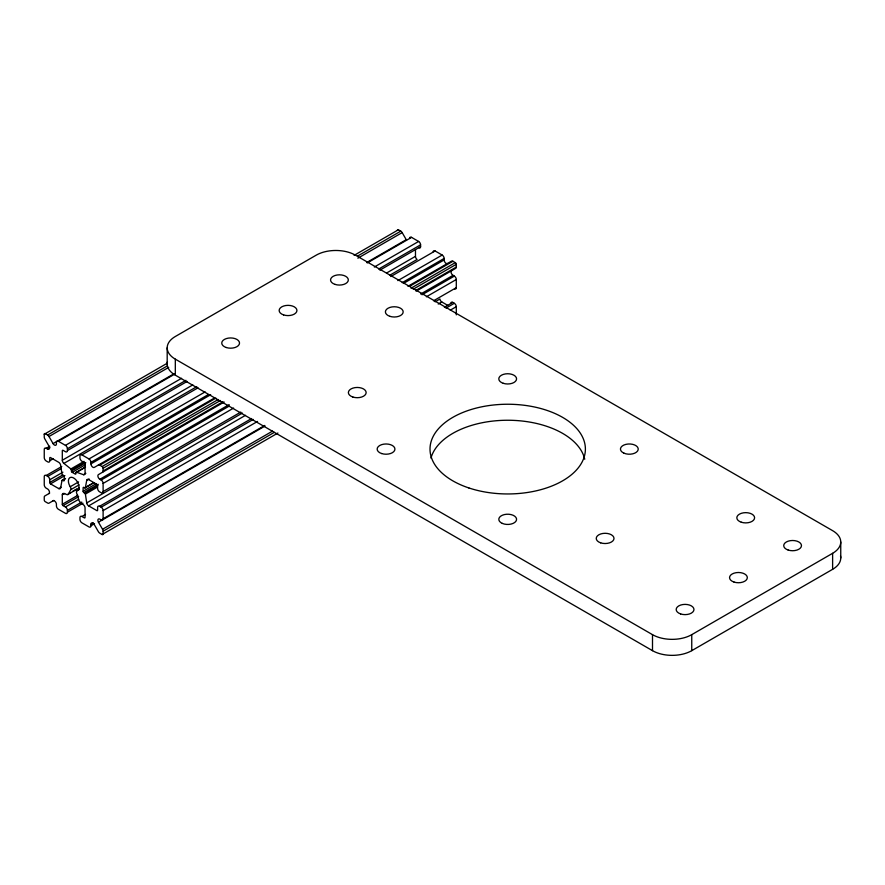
<?xml version="1.0" encoding="UTF-8"?>
<svg xmlns="http://www.w3.org/2000/svg" width="885" height="885" viewBox="0 0 885 885"><rect width="100%" height="100%" fill="white"/><g stroke="black" fill="none" stroke-linecap="round" stroke-linejoin="round"><path stroke-width="1.33" d="M84.938 467.38L76.564 472.214A1.106 0.642 60 0 0 75.933 472.634L75.922 473.586A1.106 0.642 60 0 1 75.136 474.039L72.227 472.358A1.106 0.642 60 0 1 71.442 470.997L71.431 470.046A1.106 0.642 60 0 0 70.888 468.962L63.897 463.397A2.777 1.604 60 0 1 62.304 460.244L62.304 450.797A1.106 0.642 60 0 1 63.089 450.343L65.446 451.704A2.777 1.604 60 0 0 67.404 450.565L187.122 381.446M65.567 478.486L61.972 480.566L60.645 487.867A2.777 1.604 60 0 1 58.72 488.597L50.533 483.874A1.106 0.642 60 0 1 49.748 482.513L49.748 479.792A2.777 1.604 60 0 0 47.779 476.395L46.208 475.488A2.777 1.604 60 0 0 44.25 476.617L44.25 484.781A2.777 1.604 60 0 0 46.208 488.177L47.513 488.929A2.777 1.604 60 0 1 49.328 491.374A2.777 1.604 60 0 1 48.907 493.598M251.628 418.516L99.585 506.297A2.777 1.604 60 0 0 97.615 507.437L97.615 510.147A1.106 0.642 60 0 1 96.83 510.601L88.644 505.877A2.777 1.604 60 0 1 86.719 502.923L85.391 494.084A1.106 0.642 60 0 0 84.639 493.011L83.909 492.591A1.106 0.642 60 0 1 83.124 491.23L83.124 487.867A1.106 0.642 60 0 1 83.909 487.414L84.728 487.878A1.106 0.642 60 0 0 85.391 487.635L86.719 480.334L89.12 478.951M53.067 500.81A2.777 1.604 60 0 1 55.202 501.552A2.777 1.604 60 0 1 56.419 504.339L56.419 505.844A2.777 1.604 60 0 0 58.377 509.251L65.446 513.322A2.777 1.604 60 0 0 67.404 512.194L67.404 510.38A2.777 1.604 60 0 0 65.446 506.983L63.089 505.623A1.106 0.642 60 0 1 62.304 504.262L62.304 494.815A2.777 1.604 60 0 1 63.897 493.509L66.972 494.604A2.777 1.604 60 0 0 68.388 494.151L70.723 489.704L79.108 484.869M53.332 458.684L49.748 460.764A2.777 1.604 60 0 1 47.779 461.893L46.208 460.985A2.777 1.604 60 0 1 44.25 457.589L44.25 449.436A2.777 1.604 60 0 1 46.208 448.297L47.513 449.049A2.777 1.604 60 0 0 49.328 448.706A2.777 1.604 60 0 0 48.907 445.985L44.825 438.927A2.777 1.604 60 0 1 44.25 436.991L44.25 434.258L167.342 363.182M354.111 255.356L398.405 229.779L400.772 231.151A2.777 1.604 60 0 1 402.166 232.611L406.248 239.68A2.777 1.604 60 0 0 406.536 240.134M44.25 434.258A1.383 0.796 60 0 1 45.235 433.683L47.602 435.055L167.32 365.936M357.673 256.03L400.772 231.151M47.602 435.055A2.777 1.604 60 0 1 48.985 436.515L168.703 367.397M357.872 258.188L402.166 232.611M48.985 436.515L53.067 443.584L173.98 373.769M366.733 262.491L406.248 239.68M46.208 448.297L49.803 446.228M53.067 443.584A2.777 1.604 60 0 0 55.202 445.31A2.777 1.604 60 0 0 56.419 443.916L56.419 442.411A2.777 1.604 60 0 1 58.377 441.272L174.511 374.233M367.253 262.945L411.558 237.368L418.616 241.45A2.777 1.604 60 0 1 420.585 244.846L420.585 246.661A2.777 1.604 60 0 1 419.125 248.01M47.513 449.049L49.914 447.666M58.377 441.272L65.446 445.354L181.569 378.304M374.322 267.027L418.616 241.45M67.404 450.565L67.404 448.75L185.927 380.329M378.68 269.04L420.585 244.846M379.875 270.157L420.585 246.661M62.304 460.244L192.797 384.898M386.745 272.923L415.474 256.34L415.474 249.592M63.897 463.397L196.791 386.668M389.544 275.379L417.078 259.482A2.777 1.604 60 0 1 415.474 256.34M46.208 475.488L61.773 466.506M76.564 472.214L83.467 474.692A2.777 1.604 60 0 0 85.06 473.387L85.06 463.928A1.106 0.642 60 0 0 84.274 462.578L81.918 461.218A2.777 1.604 60 0 1 79.96 457.81L79.96 456.007A2.777 1.604 60 0 1 81.918 454.868L198.052 387.818M390.805 276.54L435.099 250.964L442.168 255.046A2.777 1.604 60 0 1 444.126 258.442L444.126 259.947A2.777 1.604 60 0 0 445.332 262.734A2.777 1.604 60 0 0 447.478 263.487M47.779 476.395L60.954 468.796M49.748 479.792L62.912 472.192M70.888 468.962L84.053 461.362M81.918 454.868L88.987 458.95L205.121 391.9M397.863 280.622L442.168 255.046M49.748 482.513L62.912 474.913M71.431 470.046L84.606 462.435M71.442 470.997L85.801 462.7M50.533 483.874L64.893 475.577M72.227 472.358L85.391 464.747M214.502 397.984L94.297 467.391A2.777 1.604 60 0 1 92.162 466.649A2.777 1.604 60 0 1 90.945 463.851L90.945 462.346L208.274 394.61M402.221 282.636L444.126 258.442M90.945 463.851L210.674 394.732M403.416 283.443L444.126 259.947M61.972 480.566A1.106 0.642 60 0 1 62.636 480.312L65.025 478.929M75.933 472.634L85.502 467.103M49.615 493.188L44.825 495.954A2.777 1.604 60 0 0 44.25 497.226L44.25 499.959A1.383 0.796 60 0 0 45.235 501.651L47.602 503.023A2.777 1.604 60 0 0 48.985 503.167L53.775 500.401M407.963 286.298L451.549 261.13A2.777 1.604 60 0 1 452.943 261.263L455.31 262.635A1.383 0.796 60 0 1 456.295 264.327L456.295 267.071A2.777 1.604 60 0 1 455.72 268.332L416.204 291.143M58.72 488.597L61.109 487.215M98.379 465.034A2.777 1.604 60 0 1 99.762 465.167L215.896 398.128M409.844 286.154L452.943 261.263M83.467 474.692L85.856 473.309M99.762 465.167L102.129 466.539L218.263 399.489M411.016 288.211L455.31 262.635M70.723 489.704A2.777 1.604 60 0 0 70.225 486.739L78.61 481.905M102.538 472.247A2.777 1.604 60 0 0 103.114 470.975L103.114 468.242L220.442 400.496M413.195 289.218L456.295 264.327M103.114 470.975L222.832 401.856M415.585 290.568L456.295 267.071M62.304 494.815L64.694 493.432M224.17 402.022L98.456 474.592A2.777 1.604 60 0 0 98.036 476.816A2.777 1.604 60 0 0 99.85 479.272L101.155 480.024A2.777 1.604 60 0 1 103.114 483.42L103.114 491.573A2.777 1.604 60 0 1 101.155 492.702L99.585 491.806A2.777 1.604 60 0 1 97.615 488.398L97.615 485.688A1.106 0.642 60 0 0 96.83 484.327L88.644 479.593A2.777 1.604 60 0 0 86.719 480.334M68.167 493.918L70.568 492.536M72.957 491.153L76.552 489.073M68.388 494.151L79.163 487.934M94.54 523.71L90.945 525.79A2.777 1.604 60 0 1 88.987 526.918L81.918 522.836A2.777 1.604 60 0 1 79.96 519.44L79.96 517.625A2.777 1.604 60 0 1 81.918 516.497L84.274 517.858A1.106 0.642 60 0 0 85.06 517.404L85.06 507.946A2.777 1.604 60 0 0 83.467 504.804L80.391 502.359A2.777 1.604 60 0 1 78.975 500.268L76.63 493.122A2.777 1.604 60 0 1 77.139 490.733L79.528 489.35M84.728 487.878L93.113 483.044M85.391 487.635L93.766 482.79M99.85 479.272L229.149 404.611M420.696 294.019L453.02 275.357L454.326 276.109A2.777 1.604 60 0 1 456.295 279.516L456.295 287.669A2.777 1.604 60 0 1 454.58 288.93M101.155 480.024L229.248 406.06M422.001 294.771L454.326 276.109M83.124 491.23L96.288 483.63M62.304 504.262L77.869 495.279M83.909 492.591L98.279 484.294M84.639 493.011L97.815 485.411M63.089 505.623L78.654 496.64M103.114 483.42L233.607 408.073M426.36 296.796L456.295 279.516M85.391 494.084L97.361 487.17M65.446 506.983L78.61 499.372M67.404 510.38L81.774 502.083M67.404 512.194L82.969 503.211M103.114 491.573L240.797 412.089M433.539 300.8L456.295 287.669M86.719 502.923L242.357 413.063M435.11 301.785L439.9 299.019A2.777 1.604 60 0 0 441.825 301.973L447.677 305.347M88.644 505.877L245.488 415.33M438.23 304.053L441.825 301.973M81.918 516.497L85.513 514.417M444.381 307.239L452.755 302.393L454.326 303.301A2.777 1.604 60 0 1 456.295 306.697L456.295 314.861M99.585 506.297L101.155 507.205L253.198 419.424M445.952 308.135L454.326 303.301M90.945 525.79L90.945 524.285A2.777 1.604 60 0 1 92.162 522.891A2.777 1.604 60 0 1 94.297 524.617L98.379 531.675A2.777 1.604 60 0 0 99.762 533.135L102.129 534.507A1.383 0.796 60 0 0 103.114 533.943L103.114 531.21A2.777 1.604 60 0 0 102.538 529.274L98.456 522.205A2.777 1.604 60 0 1 98.036 519.495A2.777 1.604 60 0 1 99.85 519.141L101.155 519.893A2.777 1.604 60 0 0 103.114 518.765L103.114 510.601L257.557 421.437M450.31 310.159L456.295 306.697M90.945 524.285L93.345 522.902M103.114 518.765L264.737 425.453M98.456 522.205L264.869 426.127M102.538 529.274L272.547 431.117M103.114 531.21L274.317 432.367M102.129 534.507L277.901 433.03M175.318 359.155L652.499 634.656A27.745 16.018 0 0 0 691.749 634.656L832.619 553.313A27.745 16.018 0 0 0 832.619 530.657L355.438 255.168A27.745 16.018 0 0 0 316.199 255.168L175.318 336.499A27.745 16.018 0 0 0 175.318 359.155L175.318 375.163L652.499 650.663A27.745 16.018 0 0 0 691.749 650.663L832.619 569.32A27.745 16.018 0 0 0 840.518 555.902M62.636 480.312L63.454 480.787A1.106 0.642 60 0 0 64.24 480.334L64.24 476.96A1.106 0.642 60 0 0 63.454 475.599L62.724 475.179A1.106 0.642 60 0 1 61.95 473.995L60.645 465.267A2.777 1.604 60 0 0 58.72 462.313L50.533 457.589A1.106 0.642 60 0 0 49.748 458.043L49.748 460.764M840.75 541.985L840.75 557.992M832.619 553.313L832.619 569.32M691.749 634.656L691.749 650.663M652.499 634.656L652.499 650.663M167.188 347.827L167.188 363.835M102.129 466.539A1.383 0.796 60 0 1 103.114 468.242M88.987 458.95A2.777 1.604 60 0 1 90.945 462.346M65.446 445.354A2.777 1.604 60 0 1 67.404 448.75M70.225 486.739A7.489 4.325 60 0 1 69.838 477.668A7.489 4.325 60 0 1 77.526 482.104A7.489 4.325 60 0 1 77.139 490.733M101.155 507.205A2.777 1.604 60 0 1 103.114 510.601M453.02 275.357A2.777 1.604 60 0 1 451.217 272.912A2.777 1.604 60 0 1 451.638 270.688M433.152 251.816A2.777 1.604 60 0 1 435.099 250.964M409.589 238.507A2.777 1.604 60 0 1 411.558 237.368M397.431 230.343A1.383 0.796 60 0 1 398.405 229.779M450.819 303.245A2.777 1.604 60 0 1 452.755 302.393M430.962 458.087A77.692 44.858 0 0 1 508.709 420.253A77.692 44.858 0 0 1 584.731 459.249M175.318 375.163A27.745 16.018 0 0 1 167.431 361.744M381.612 453.54A8.883 5.122 0 0 0 394.931 449.104A8.883 5.122 0 0 0 381.612 444.657A8.883 5.122 0 0 0 381.612 453.54M468.851 487.945A77.692 44.858 0 0 0 585.394 449.104A77.692 44.858 0 0 0 468.851 410.253A77.692 44.858 0 0 0 468.851 487.945M502.293 523.4A8.883 5.122 0 0 0 516.497 520.004A8.883 5.122 0 0 0 504.306 514.594A8.883 5.122 0 0 0 502.293 523.4M623.947 453.164A8.883 5.122 0 0 0 638.151 449.768A8.883 5.122 0 0 0 625.949 444.358A8.883 5.122 0 0 0 623.947 453.164M503.255 383.305A8.883 5.122 0 0 0 516.574 378.868A8.883 5.122 0 0 0 503.255 374.421A8.883 5.122 0 0 0 503.255 383.305M788.159 550.05A8.883 5.122 0 0 0 801.478 545.614A8.883 5.122 0 0 0 788.159 541.178A8.883 5.122 0 0 0 788.159 550.05M600.683 542.848A8.883 5.122 0 0 0 614.002 538.412A8.883 5.122 0 0 0 600.683 533.976A8.883 5.122 0 0 0 600.683 542.848M741.287 522.216A8.883 5.122 0 0 0 754.606 517.78A8.883 5.122 0 0 0 741.287 513.333A8.883 5.122 0 0 0 741.287 522.216M680.642 613.947A8.883 5.122 0 0 0 693.962 609.5A8.883 5.122 0 0 0 680.642 605.063A8.883 5.122 0 0 0 680.642 613.947M226.206 347.506A8.883 5.122 0 0 0 239.525 343.07A8.883 5.122 0 0 0 226.206 338.623A8.883 5.122 0 0 0 226.206 347.506M389.854 316.321A8.883 5.122 0 0 0 403.173 311.874A8.883 5.122 0 0 0 389.854 307.438A8.883 5.122 0 0 0 389.854 316.321M335.006 284.384A8.883 5.122 0 0 0 348.325 279.948A8.883 5.122 0 0 0 335.006 275.5A8.883 5.122 0 0 0 335.006 284.384M352.827 397.022A8.883 5.122 0 0 0 366.147 392.586A8.883 5.122 0 0 0 352.827 388.139A8.883 5.122 0 0 0 352.827 397.022M283.609 314.916A8.883 5.122 0 0 0 296.929 310.48A8.883 5.122 0 0 0 283.609 306.033A8.883 5.122 0 0 0 283.609 314.916M734.008 582.064A8.883 5.122 0 0 0 747.327 577.628A8.883 5.122 0 0 0 734.008 573.181A8.883 5.122 0 0 0 734.008 582.064"/></g></svg>
